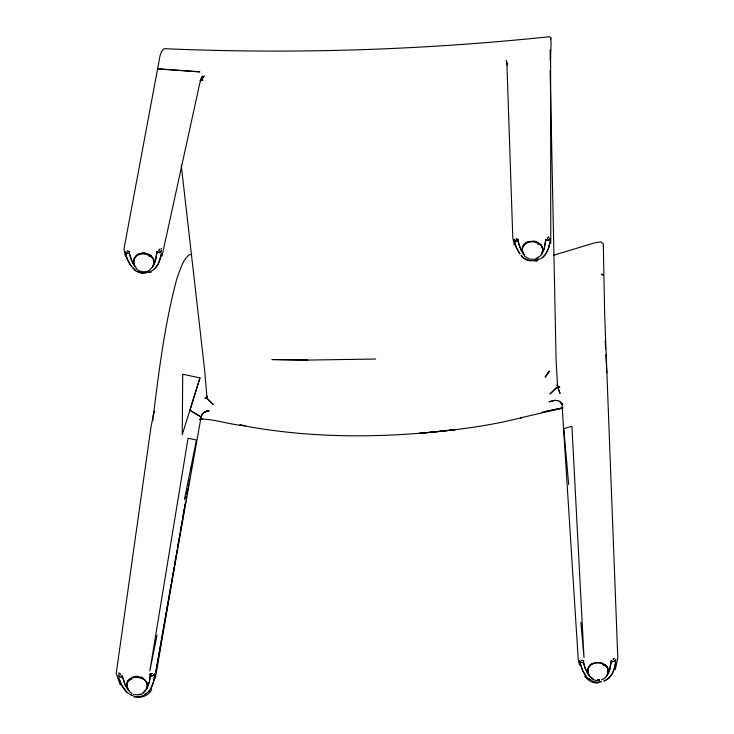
<?xml version="1.0" encoding="UTF-8"?>
<svg xmlns="http://www.w3.org/2000/svg" width="734" height="734" viewBox="0 0 734 734"><rect width="100%" height="100%" fill="white"/><g stroke="black" fill="none" stroke-linecap="round" stroke-linejoin="round"><path stroke-width="1.1" d="M550.133 56.179L550.206 49.655M550.775 243.174L550.61 56.674L551.106 43.581L550.775 37.783L549.784 36.7C421.637 50.132 292.756 54.252 164.031 48.673L161.434 51.756L160.04 55.72L123.945 249.083L125.404 256.386M550.583 39.737L550.775 37.783M550.17 60.876L550.61 56.674L550.041 58.674M152.837 420.518L153.103 418.27M153.369 416.013C159.03 369.808 164.866 323.336 176.967 278.296C180.215 270.296 182.289 260.139 189.418 254.652L191.629 254.551M153.278 416.985L153.957 411.306L150.773 428.601L116.211 673.482L120.257 684.877M127.459 683.969L127.707 681.849L129.129 679.537L131.111 679.326L131.918 677.418L135.524 676.363A10.588 9.157 4.8 0 1 138.625 676.464M615.569 662.233C614.808 668.702 612.551 675.922 606.77 679.583M161.416 252.606C160.682 258.772 158.801 265.387 153.856 269.525M550.17 240.532C549.362 247.129 547.252 254.579 541.288 258.322M615.652 661.802C614.835 668.518 612.624 676.17 606.412 679.803M206.777 398.259L207.126 396.14L206.915 396.81M155.369 678.262L185.72 500.937M186.106 498.68L186.491 496.423M186.876 494.166L187.849 488.514M188.234 486.257L188.62 484M189.005 481.733L189.39 479.476M191.134 469.31L191.519 467.053M171.077 584.292L155.792 672.243L200.96 417.692L200.721 416.82L189.968 410.269L199.951 377.882L182.711 374.202L182.261 434.684L199.951 377.882M171.472 582.034L173.233 571.887M173.628 569.63L174.022 567.373M174.408 565.125L175.389 559.482M175.784 557.225L176.178 554.977M176.564 552.72L176.958 550.463M177.353 548.206L178.334 542.573M178.72 540.316L179.114 538.059M179.509 535.802L179.903 533.545M180.289 531.297L181.27 525.654M181.665 523.397L182.06 521.14M182.445 518.892L183.427 513.25M183.821 510.992L184.216 508.745M184.601 506.488L184.996 504.23M185.977 498.588L186.372 496.34M186.757 494.083L187.152 491.826M188.913 481.678L189.308 479.421M157.048 635.158L149.809 671.032L188.069 438.198L196.437 440.079L184.436 499.505M161.122 254.854L158.37 263.708L154.773 268.727M549.876 242.78L548.445 248.542L545.261 254.67M615.34 669.509L617.789 657.912L604.706 315.602L603.284 243.871L600.944 241.881L594.531 242.862L553.5 255.276M161.994 256.157L199.832 83.034L202.566 76.107L200.914 78.795M200.951 417.692L200.18 419.554L200.685 416.774L189.968 410.269M541.325 254.661C549.693 236.504 512.983 238.321 524.489 255.478M606.844 675.831C614.918 659.793 582.539 657.811 588.64 674.601M150.892 688.483L153.81 680.932L154.782 673.931L153.378 675.5L150.112 676.188L149.47 681.244L146.552 689.006L146.974 687.547A10.193 8.808 4.8 0 0 134.836 676.987A10.193 8.808 4.8 0 0 128.67 690.566L124.963 684.639L122.596 677.042L119.495 676.574L118.321 675.133L119.495 676.574L122.596 677.042L125.762 686.345L129.689 691.657A9.689 8.377 4.8 0 0 132.074 693.336M151.727 689.621C148.47 696.126 140.8 698.364 134.01 696.979M152.452 266.855L155.048 262.139L156.902 252.679L160.131 252.019L161.563 250.496L160.131 252.019L156.902 252.679L155.608 260.387L152.736 266.525A10.193 8.808 4.8 0 0 144.708 253.386A10.193 8.808 4.8 0 0 134.093 264.653L134.707 266.075L130.735 258.533L129.395 253.533L126.257 253.047L125.119 251.551L126.257 253.047L129.395 253.533L132.542 262.809L136.359 268.029M540.628 255.597L543.793 250.065L545.656 240.605L548.885 239.945L550.316 238.422L548.885 239.945L545.656 240.605L544.362 248.312L541.481 254.45A10.193 8.808 4.8 0 0 533.462 241.312A10.193 8.808 4.8 0 0 522.847 252.579L523.461 254.001L519.489 246.459L518.149 241.458L515.011 240.972L513.873 239.477L515.011 240.972L518.149 241.458L521.296 250.734L524.443 255.184M606.101 676.867L609.275 671.335L611.138 661.875L614.358 661.215L615.798 659.692L614.358 661.215L611.138 661.875L609.835 669.582L606.963 675.72A10.193 8.808 4.8 0 0 598.944 662.582A10.193 8.808 4.8 0 0 588.319 673.84L588.943 675.271L584.961 667.72L583.631 662.729L580.484 662.242L579.346 660.747L580.484 662.242L583.631 662.729C584.943 668.848 587.384 675.454 592.934 678.922M118.513 673.151L118.88 672.683M134.854 257.836L136.24 256.175M523.47 245.606L525.544 243.119A10.588 9.157 4.8 0 1 528.067 241.669M588.989 666.766L591.063 664.279A10.588 9.157 4.8 0 1 592.696 663.242M148.36 691.85L149.708 690.263M544.683 255.331L542.325 257.662M200.685 79.914L204.245 76.006L200.593 79.703M143.093 692.887C148.195 689.033 149.653 682.235 150.112 676.188L153.378 675.5L154.782 673.931C154.287 681.602 152.002 690.538 144.754 694.502L146.626 693.346M150.066 256.643L147.993 253.891L148.598 255.744L150.066 256.643L151.066 255.817L152.8 258.038M533.801 241.036L536.6 241.66L537.215 243.514L538.683 244.413L539.683 243.587M602.119 662.82L602.733 664.683L604.201 665.582L605.201 664.756L606.926 666.967M150.158 269.433C166.343 254.45 128.487 245.532 134.515 265.671M540.215 256.028L536.453 258.34M604.293 678.372L605.734 677.188M205.116 411.719L209.135 411.058L205.015 411.746L202.226 413.958L201.061 416.527L203.272 412.893L208.061 410.554L204.006 412.251M143.011 692.896C160.957 676.271 117.679 669.426 128.808 690.666M131.111 679.326L129.78 680.308L129.129 679.537M207.282 396.553L204.905 398.149L206.612 397.663M151.479 271.039L153.58 269.736M150.075 270.011C145.8 272.874 139.588 272.241 136.047 268.488M157.59 251.808L156.874 252.166L156.865 251.496L157.59 251.808L156.865 251.496M546.344 239.734L545.628 240.091L545.61 239.422L546.344 239.734L545.61 239.422M611.817 661.004L611.11 661.362L611.092 660.692L611.817 661.004L611.092 660.692M140.992 694.41L142.791 693.557M534.517 260.46L540.628 258.753M606.11 680.023L603.834 681.005L605.706 680.234M144.066 695.318L139.873 696.557L134.019 696.41M199.822 419.655L202.703 418.628L199.877 419.215M150.598 271.938L142.726 273.167L136.68 271.36M199.822 80.777L202.96 79.969L200.887 80.089M535.985 260.322L538.352 259.744M544.701 411.682L562.886 407.82M541.628 412.361L562.758 407.875M138.9 694.392L140.607 694.043M562.813 408.086L520.571 417.839L521.856 417.582C488.367 426.234 453.951 430.363 419.554 433.335L455.328 429.656C383.919 438.29 310.693 438.822 239.899 425.032L245.064 425.61M535.343 259.258L529.471 259.148L524.663 256.258M145.864 272.727L141.579 273.323L134.322 270.341M148.011 272.433L151.222 271.984M537.279 260.588L529.306 260.772L523.544 258.038M601.568 681.565L599.219 681.813L601.458 681.592M139.231 694.887L133.377 694.41M597.522 680.124L599.55 680.069L597.311 680.161L598.724 680.189M597.311 680.161L599.219 680.115M307.803 360.073L272.131 359.55L307.803 360.073L375.67 359.027M598.981 682.372L592.852 681.455M245.028 425.674C230.549 424.885 216.613 419.564 202.033 419.013M531.581 260.634L527.232 260.304L521.709 256.854M534.847 260.882L537.022 261.047M598.1 683.06C592.723 683.382 587.75 680.455 584.668 676.179M558.638 400.727L554.464 400.379L549.004 401.81L554.794 400.333L558.638 400.727L562.859 404.792M596.806 680.684L593.081 679.574M557.803 386.607L559.895 387.13L556.427 385.203M130.808 694.777L133.212 695.621M129.725 694.19L131.239 694.96M589.714 679.289L592.191 680.611M593.008 678.922L590.008 676.647M128.964 693.795C123.34 690.079 120.422 683.547 118.789 677.225M588.87 678.656L590.164 679.574M135.478 270.094C129.468 265.836 126.551 258.542 125.119 251.551L127.055 258.469L131.001 265.8M589.017 679.308L585.191 675.363M521.186 255.432L522.755 256.928M132.432 267.506L134.001 269.002M143.937 678.968L145.543 680.537M126.854 692.208L121.605 685.097L119.385 679.445M521.131 255.285L522.415 256.634M560.446 401.856L562.088 405.177L578.209 659.132L579.465 665.096M561.427 402.819L562.51 404.03M536.6 241.66L538.683 244.413M602.642 663.508L604.201 665.582M519.92 253.817L516.608 248.331L513.873 239.477L515.809 246.395L519.755 253.725M585.961 675.876L582.09 669.601L579.346 660.747L582.998 671.298M583.429 672.206L585.237 674.996M557.546 385.919L556.088 359.954L550.133 70.556M161.508 248.523L161.673 248.991M153.342 260.13L153.883 262.221M507.543 65.592L506.267 60.408L506.882 63.106L512.791 237.614L514.314 245.211M181.225 165.095L204.722 370.863L206.924 397.048M568.685 484.477L563.749 428.674L571.914 426.28L583.998 657.554L580.869 622.258M605.174 340.87L605.596 348.852M605.899 354.55L606.862 372.789M603.963 678.693A9.689 8.377 4.8 0 1 601.467 679.776M538.481 257.423A9.689 8.377 4.8 0 1 535.985 258.506M140.423 676.904A10.588 9.157 4.8 0 1 143.13 678.188M126.954 683.813A10.193 8.808 4.8 0 1 128.111 680.546M146.818 682.519A10.193 8.808 4.8 0 1 147.222 684.29M136.937 255.349A10.588 9.157 4.8 0 1 138.561 254.313M139.451 253.9A10.588 9.157 4.8 0 1 141.185 253.358M133.726 261.68A10.193 8.808 4.8 0 1 134.432 258.23M135.368 256.671A10.193 8.808 4.8 0 1 139.799 253.505M141.68 253.01A10.193 8.808 4.8 0 1 145.699 253.019M149.461 254.386A10.193 8.808 4.8 0 1 150.938 255.441M153.837 259.946A10.193 8.808 4.8 0 1 153.92 263.423M522.498 247.661A10.193 8.808 4.8 0 1 525.159 243.183M540.839 244.532A10.193 8.808 4.8 0 1 542.454 247.716M588.017 668.821A10.193 8.808 4.8 0 1 588.567 667.16M589.503 665.6A10.193 8.808 4.8 0 1 590.677 664.343M606.357 665.692A10.193 8.808 4.8 0 1 607.972 668.876M608.211 670.573A10.193 8.808 4.8 0 1 608.055 672.362M129.358 251.799L129.349 252.45L129.358 251.799M150.066 674.454L150.066 675.106L150.066 674.454M518.112 239.724L518.103 240.376L518.112 239.724M583.585 660.995L583.585 661.646L583.585 660.995M121.881 675.775L122.569 676.528L121.881 675.775M159.984 249.12L158.874 250.202L159.984 249.12M548.738 237.045L547.628 238.128L548.738 237.045M614.22 658.306L613.11 659.398L614.22 658.306M548.041 373.055L545.133 377.248L549.527 371.028L548.041 373.055M556.445 387.726L550.05 393.901L556.445 387.726M152.195 673.656L150.085 674.151L152.195 673.656M161.003 69.069L157.571 68.877L199.85 71.859L161.003 69.069M518.121 239.422L516.075 239.055L518.121 239.422M129.368 251.496L127.321 251.129L129.368 251.496M583.603 660.692L581.557 660.325L583.603 660.692M602.898 274.433L601.394 274.131L603.486 275.58L602.898 274.433M120.633 674.693L119.706 673.665L120.633 674.693M213.053 404.37L207.107 398.58L213.053 404.37M560.014 393.286L557.445 386.506L560.014 393.286"/></g></svg>
